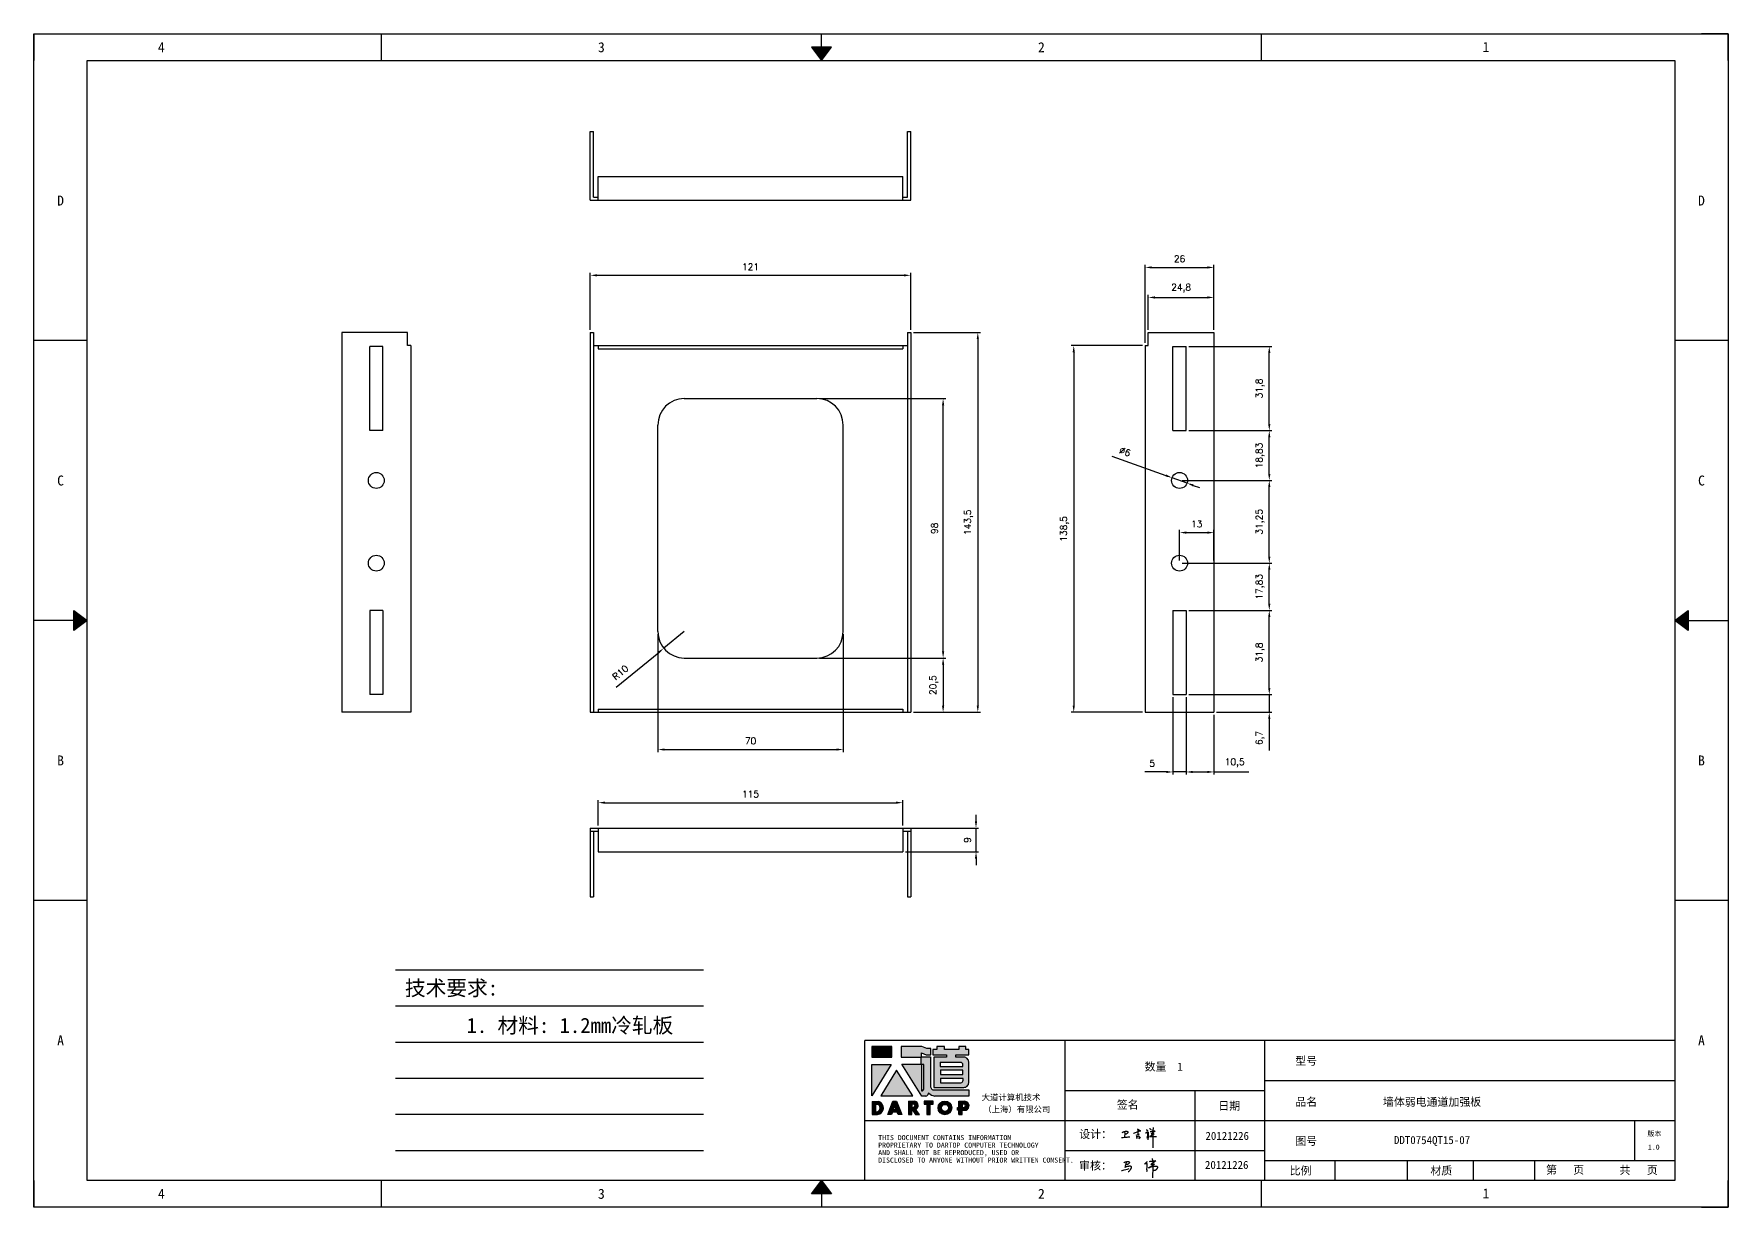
# Model space of a CAD drawing. Header units: millimetres. Extents: x 25928 to 50356, y -44172 to 20163.
# Drawn here: x 49716 to 50356, y 17664 to 18107 of the extents above; entities that cross this region are included whole.
import ezdxf
from ezdxf.enums import TextEntityAlignment as Align

# ---------------------------------------------------------------- set-up
doc = ezdxf.new("R2010")
doc.units = ezdxf.units.MM
doc.linetypes.add('DOT', pattern=[0.25, 0, -0.25])
doc.layers.add('4', color=7, linetype='Continuous')
doc.layers.add('print', color=30, linetype='Continuous')
doc.layers.add('dim', color=2, linetype='Continuous', lineweight=9)
doc.styles.add('Dartop', font='')
doc.styles.add('HZ', font='')
doc.styles.add('hzHT', font='simhei.ttf')
doc.styles.get("Standard").update_dxf_attribs({"font": 'txt', "bigfont": 'gbcbig.shx'})
doc.styles.get('Dartop').set_extended_font_data('FangSong_GB2312')
doc.styles.get('HZ').set_extended_font_data('SimSun')
doc.dimstyles.new('0.5small', dxfattribs={"dimtxt": 2.5, "dimasz": 2.5, "dimexe": 1, "dimexo": 1, "dimgap": 2, "dimtad": 1, "dimtxsty": 'Standard', "dimcen": 2.5, "dimadec": 0, "dimazin": 0, "dimtfac": 1, "dimtmove": 0, "dimatfit": 3, "dimfxl": 0, "dimarcsym": 0})

# ---------------------------------------------------------------- blocks, each defined once
blk = doc.blocks.new('*U243')
at = {"color": 254, "linetype": 'Continuous', "extrusion": (0, 0, -1)}
for points in [[(-17, 0.333), (-16.812, 0.25), (-17, 0.5)], [(-17, 0.333), (-17.188, 0.25), (-16.812, 0.25)], [(-17, 0.333), (-17, 0.5), (-17.188, 0.25)]]:
    blk.add_solid(points, dxfattribs=at)
blk = doc.blocks.new('*U242')
at = {"color": 254, "linetype": 'Continuous', "extrusion": (0, 0, -1)}
for points in [[(-33.167, 11), (-33, 11), (-33.25, 11.188)], [(-33.167, 11), (-33.25, 11.188), (-33.25, 10.812)], [(-33.167, 11), (-33.25, 10.812), (-33, 11)]]:
    blk.add_solid(points, dxfattribs=at)
blk = doc.blocks.new('*U244')
at = {"color": 254, "linetype": 'Continuous'}
for points in [[(17, 21.667), (17.188, 21.75), (16.812, 21.75)], [(17, 21.667), (16.812, 21.75), (17, 21.5)], [(17, 21.667), (17, 21.5), (17.188, 21.75)]]:
    blk.add_solid(points, dxfattribs=at)
blk = doc.blocks.new('*U241')
at = {"color": 254, "linetype": 'Continuous', "extrusion": (0, 0, -1)}
for points in [[(-0.833, 11), (-0.75, 10.812), (-0.75, 11.188)], [(-0.833, 11), (-0.75, 11.188), (-1, 11)], [(-0.833, 11), (-1, 11), (-0.75, 10.812)]]:
    blk.add_solid(points, dxfattribs=at)
blk = doc.blocks.new('dadao')
for p, q in [((48, 19.2), (44.9, 10.4)), ((44.9, 10.4), (51.2, 10.4)), ((51.2, 10.4), (48, 19.2))]:
    blk.add_line(p, q)
for points in [[(41.8, 121.6), (41.8, 143.7), (-0.4, 143.7), (-0.4, 121.6), (41.8, 121.6)], [(104.8, 122), (104.8, 130.3), (114.1, 126.3), (124.2, 126.3), (124.2, 139.6), (115.9, 139.6), (105.1, 143.9), (61.5, 143.9)], [(61.7, 144), (61.7, 121.3), (103.9, 121.3)], [(113.4, 38.7), (105.1, 38.7), (63, 106.5), (103.9, 106.5), (103.9, 120.9), (103.9, 121.3)], [(109.7, 53.6), (109.7, 106.2), (104.3, 106.2), (104.3, 50.4), (106.6, 50.4)], [(144.6, 94.4), (144.6, 84.8), (192, 84.8), (192, 94.1), (144.9, 94.1)], [(120.2, 45), (119.5, 45), (119.5, 44.6)], [(0, 28), (0, 0), (11.8, 0)], [(0.1, 28), (14, 28)], [(7.1, 21.8), (7.1, 6.1), (12, 6.1)], [(7.1, 21.8), (11.4, 21.8)], [(76.8, 28.2), (76.8, 0), (84.1, 0), (84.1, 11.1), (91.6, -0.1), (100.3, -0.1), (91.7, 11.1)], [(76.8, 28.2), (90.6, 28.2)], [(84, 22.7), (84, 15.3), (87.2, 15.3)], [(84, 22.7), (87.3, 22.7)], [(183.7, 0), (183.7, 9.6), (180.6, 9.6), (180.6, 14.9), (183.8, 14.9), (183.8, 28.1), (196.1, 28.1), (196.5, 28.1)], [(183.7, 0), (190.9, 0), (190.9, 9.6), (198.8, 9.6)], [(194.9, 22.3), (190.8, 22.3), (190.8, 15), (194.4, 15)]]:
    blk.add_lwpolyline(points)
blk.add_lwpolyline([(137.1, 144.2), (137.1, 137.9), (128.3, 137.9), (128.3, 126.5), (157.3, 126.5), (157.3, 121.5), (130.3, 121.5), (130.3, 57.5), (194.4, 57.5, 0.414214), (204.4, 67.5), (204.4, 111.3, 0.414214), (194.4, 121.3), (177.5, 121.3), (177.5, 126.3), (204.7, 126.3), (204.7, 137.7), (198.2, 137.7), (198.2, 143.9), (183.3, 143.9), (183.3, 138), (153, 138), (153, 144.2), (137.1, 144.2)], format="xyb", close=True)
for points in [[(104.8, 122), (123.4, 122), (123.4, 60, 0.414214), (131.4, 52), (204.8, 52), (204.8, 39.1), (131.7, 39.1)], [(144.3, 110.8), (144.3, 101.8), (192.3, 101.8), (192.3, 105.5, 0.414214), (187.3, 110.5), (144.3, 110.5)], [(144.6, 77), (144.6, 67.5), (187.6, 67.5, 0.414214), (192.6, 72.5), (192.6, 76.4), (144.6, 76.4)]]:
    blk.add_lwpolyline(points, format="xyb")
for points in [[(-0.3, 106.2), (40.4, 106.2), (-0.3, 39.7), (-0.3, 106.2)], [(51.7, 94.1), (18.4, 39.3), (86.2, 39.3)], [(43.8, 28.2), (51.8, 28.2), (62.6, -0.1), (55, -0.1), (53.2, 5), (42.9, 5), (41.1, 0), (33.6, 0)], [(110, 28.1), (110, 21.9), (116, 21.9), (116, -0.1), (123.2, -0.1), (123.2, 22), (129.2, 22), (129.2, 28.1), (110, 28.1)]]:
    blk.add_lwpolyline(points, close=True)
for radius in [14.5, 7.44]:
    blk.add_circle((154.2, 14.2), radius)
for centre, radius, start, end in [((99.2, 60.7), 12.6, 305.6399, 325.969), ((111.6, 46.7), 8.19, 282.9811, 347.6627), ((136, 61.7), 22.9, 226.7358, 259.3209), ((8.5, 13.9), 8.49, 294.2143, 69.7177), ((9.6, 14.2), 14.4, 278.6604, 72.3203), ((86.4, 19), 3.8, 282.527, 76.7196), ((88.6, 19.4), 8.95, 290.6073, 77.2124), ((193.7, 18.7), 3.8, 280.9891, 72.5513), ((195.7, 18.6), 9.51, 288.8959, 85.2442)]:
    blk.add_arc(centre, radius, start, end)
blk = doc.blocks.new('h')
for p, q in [((20768.1, -2360.9), (20773, -2359.1)), ((20769.5, -2366.9), (20769.8, -2370.6)), ((20769.8, -2370.6), (20770.9, -2378)), ((20770.9, -2378), (20771.5, -2370.6)), ((20772.4, -2369.3), (20774.9, -2367.8)), ((20773, -2359.1), (20784.1, -2355.2)), ((20773.3, -2331.8), (20775.3, -2338.7)), ((20789.1, -2340.9), (20773.5, -2331.9)), ((20775.3, -2338.7), (20775.6, -2351.2)), ((20775.6, -2351.2), (20775.5, -2357.3)), ((20782.2, -2369.2), (20780, -2377.1)), ((20780, -2377.1), (20788.3, -2371.3)), ((20780.1, -2366.4), (20780.8, -2366.4)), ((20781.9, -2367.4), (20782.2, -2369.2)), ((20845.7, -2343.5), (20848.4, -2353)), ((20848.9, -2370.3), (20847.9, -2424)), ((20848.4, -2353), (20848.9, -2370.3))]:
    blk.add_line(p, q)
for points in [[(20696.6, -2372.4, 0.002073), (20710.6, -2371.9, 0.016137), (20719.6, -2371.3, 0.008314), (20736.9, -2369.3)], [(20699.1, -2348.2, -0.029745), (20704.6, -2345.4, -0.046842), (20708.4, -2344.2, -0.00919), (20714.3, -2343, -0.018517), (20717.2, -2342.5, -0.037841), (20720.3, -2342.4, -0.039541), (20723.2, -2342.8, -0.149785), (20726, -2344.3, -0.204935), (20726.9, -2346.6, -0.074872), (20726.5, -2348.3, -0.061615), (20725.6, -2350.3, -0.034204), (20723.8, -2352.6, -0.045776), (20722.3, -2354.1, -0.054985), (20720.4, -2355.3, -0.036348), (20717.3, -2356.5, -0.067752), (20715.7, -2356.8, -0.043553), (20713.2, -2356.7)], [(20755, -2351.9, -0.024077), (20759.9, -2350.1, -0.013147), (20768.7, -2346.5, -0.00522), (20775.4, -2344.1, -0.018517), (20777.3, -2343.4, -0.008274), (20786.3, -2341, -0.039541), (20788.3, -2340.8, -0.079216), (20789.4, -2341, -0.204935)], [(20813.5, -2350.1, 0.007348), (20815.9, -2348.7, 0.008421), (20818, -2347.3, 0.009459), (20819.7, -2346.2, -0.016325), (20820.7, -2345.5, -0.173771), (20821.8, -2345.3, -0.085159), (20823.9, -2346, -0.125883), (20826, -2347.9, -0.160659), (20826.6, -2350.1, -0.010447), (20826.5, -2352.3, -0.008247), (20826.2, -2355.1, -0.002698), (20825.3, -2374, 0.001562), (20823.9, -2383.7, 0.016137)], [(20816.8, -2335, -0.053561), (20819.6, -2336.1, -0.075272), (20821.3, -2337.3, -0.005295), (20822.5, -2338.5, -0.009337), (20823.1, -2339.1, -0.026146), (20823.7, -2339.8, -0.016644), (20824.5, -2340.9)], [(20832.1, -2329.2, -0.053561), (20834.9, -2330.3, -0.075272), (20836.7, -2331.5, -0.005295), (20837.8, -2332.6, -0.009337), (20838.5, -2333.3, -0.026146), (20839, -2334, -0.016644), (20839.8, -2335.1)], [(20836, -2343.7, -0.02797), (20842.1, -2342.6, -0.048868), (20845.6, -2342.2, -0.00919), (20851.1, -2341.4, -0.018517), (20853.9, -2341.1, -0.037841), (20856.7, -2341.2, -0.039541), (20859.4, -2341.6, -0.018282), (20840.6, -2354.7, -0.000937)], [(20847.6, -2340.2, 0.021784), (20849.6, -2335.9, 0.028296), (20850.8, -2332.4, 0.008136), (20851.9, -2328.2, 0.028913), (20852.2, -2327, 0.08193), (20852.1, -2325.9, 0.075058), (20851.7, -2324.7, 0.275043)]]:
    blk.add_lwpolyline(points, format="xyb")
for points in [[(20711.3, -2343.5), (20711.3, -2343.5), (20711.5, -2355.8), (20710.7, -2368), (20710.6, -2371.9)], [(20821.5, -2350.6), (20822.4, -2359.2), (20822.2, -2364.9), (20821.7, -2369), (20821.3, -2376.3), (20823.6, -2368.5), (20827.2, -2366.3), (20829.5, -2366.3)], [(20840.6, -2354.7), (20850, -2354.7), (20855, -2354.3), (20845.9, -2361.1), (20840.5, -2364), (20833, -2367.5), (20863.2, -2367.4), (20865.9, -2367.3)]]:
    blk.add_lwpolyline(points)
for centre, radius, start, end in [((20773.7, -2371.2), 2.3, 121.9907, 163.60158), ((20787.5, -2406), 40.3, 100.61827, 108.24823), ((20780.8, -2367.6), 1.15, 9.4675, 90)]:
    blk.add_arc(centre, radius, start, end)
blk = doc.blocks.new('*D356')
at = {"layer": 'Defpoints', "color": 0}
for p in [(50046.94, 18016.27), (49925.94, 17994.72), (50046.94, 17994.72)]:
    blk.add_point(p, dxfattribs=at)
at = {"layer": 'dim', "color": 0, "lineweight": -2}
for p, q in [((49925.94, 17995.72), (49925.94, 18017.27)), ((49928.44, 18016.27), (50044.44, 18016.27)), ((50046.94, 17995.72), (50046.94, 18017.27))]:
    blk.add_line(p, q, dxfattribs=at)
at = {"layer": 'dim', "color": 0}
for points in [[(49928.44, 18016.69), (49928.44, 18015.85), (49925.94, 18016.27)], [(50044.44, 18016.69), (50044.44, 18015.85), (50046.94, 18016.27)]]:
    blk.add_solid(points, dxfattribs=at)
at = {"layer": 'dim', "color": 0, "insert": (49986.44, 18019.52), "char_height": 2.5, "attachment_point": 5}
blk.add_mtext('121', dxfattribs=at)
blk = doc.blocks.new('*D357')
at = {"layer": 'Defpoints', "color": 0}
for p in [(50046.94, 17994.72), (50046.94, 17851.22), (50072.28, 17851.22)]:
    blk.add_point(p, dxfattribs=at)
at = {"layer": 'dim', "color": 0, "lineweight": -2}
for p, q in [((50047.94, 17994.72), (50073.28, 17994.72)), ((50072.28, 17992.22), (50072.28, 17853.72)), ((50047.94, 17851.22), (50073.28, 17851.22))]:
    blk.add_line(p, q, dxfattribs=at)
at = {"layer": 'dim', "color": 0}
for points in [[(50071.86, 17992.22), (50072.69, 17992.22), (50072.28, 17994.72)], [(50071.86, 17853.72), (50072.69, 17853.72), (50072.28, 17851.22)]]:
    blk.add_solid(points, dxfattribs=at)
at = {"layer": 'dim', "color": 0, "insert": (50068.82, 17922.97), "char_height": 2.5, "attachment_point": 5, "rotation": 90}
blk.add_mtext('143,5', dxfattribs=at)
blk = doc.blocks.new('*D358')
at = {"layer": 'Defpoints', "color": 0}
for p in [(50135.48, 17989.72), (50108.51, 17851.22), (50135.48, 17851.22)]:
    blk.add_point(p, dxfattribs=at)
at = {"layer": 'dim', "color": 0, "lineweight": -2}
for p, q in [((50134.48, 17989.72), (50107.51, 17989.72)), ((50108.51, 17987.22), (50108.51, 17853.72)), ((50134.48, 17851.22), (50107.51, 17851.22))]:
    blk.add_line(p, q, dxfattribs=at)
at = {"layer": 'dim', "color": 0}
for points in [[(50108.1, 17987.22), (50108.93, 17987.22), (50108.51, 17989.72)], [(50108.1, 17853.72), (50108.93, 17853.72), (50108.51, 17851.22)]]:
    blk.add_solid(points, dxfattribs=at)
at = {"layer": 'dim', "color": 0, "insert": (50105.05, 17920.47), "char_height": 2.5, "attachment_point": 5, "rotation": 90}
blk.add_mtext('138,5', dxfattribs=at)
blk = doc.blocks.new('*D359')
at = {"layer": 'Defpoints', "color": 0}
for p in [(50161.48, 18007.91), (50136.68, 17994.72), (50161.48, 17994.72)]:
    blk.add_point(p, dxfattribs=at)
at = {"layer": 'dim', "color": 0, "lineweight": -2}
for p, q in [((50136.68, 17995.72), (50136.68, 18008.91)), ((50139.18, 18007.91), (50158.98, 18007.91)), ((50161.48, 17995.72), (50161.48, 18008.91))]:
    blk.add_line(p, q, dxfattribs=at)
at = {"layer": 'dim', "color": 0}
for points in [[(50139.18, 18008.33), (50139.18, 18007.49), (50136.68, 18007.91)], [(50158.98, 18008.33), (50158.98, 18007.49), (50161.48, 18007.91)]]:
    blk.add_solid(points, dxfattribs=at)
at = {"layer": 'dim', "color": 0, "insert": (50149.08, 18011.37), "char_height": 2.5, "attachment_point": 5}
blk.add_mtext('24,8', dxfattribs=at)
blk = doc.blocks.new('*D360')
at = {"layer": 'Defpoints', "color": 0}
for p in [(50161.48, 18019.26), (50161.48, 17994.72), (50135.48, 17989.72)]:
    blk.add_point(p, dxfattribs=at)
at = {"layer": 'dim', "color": 0, "lineweight": -2}
for p, q in [((50135.48, 17990.72), (50135.48, 18020.26)), ((50137.98, 18019.26), (50158.98, 18019.26)), ((50161.48, 17995.72), (50161.48, 18020.26))]:
    blk.add_line(p, q, dxfattribs=at)
at = {"layer": 'dim', "color": 0}
for points in [[(50137.98, 18019.67), (50137.98, 18018.84), (50135.48, 18019.26)], [(50158.98, 18019.67), (50158.98, 18018.84), (50161.48, 18019.26)]]:
    blk.add_solid(points, dxfattribs=at)
at = {"layer": 'dim', "color": 0, "insert": (50148.48, 18022.51), "char_height": 2.5, "attachment_point": 5}
blk.add_mtext('26', dxfattribs=at)
blk = doc.blocks.new('*D361')
at = {"layer": 'Defpoints', "color": 0}
for p in [(50043.94, 17807.49), (50071.6, 17807.49), (50043.94, 17798.49)]:
    blk.add_point(p, dxfattribs=at)
at = {"layer": 'dim', "color": 0, "lineweight": -2}
for p, q in [((50044.94, 17807.49), (50072.6, 17807.49)), ((50071.6, 17809.99), (50071.6, 17812.49)), ((50071.6, 17798.49), (50071.6, 17807.49)), ((50044.94, 17798.49), (50072.6, 17798.49)), ((50071.6, 17795.99), (50071.6, 17793.49))]:
    blk.add_line(p, q, dxfattribs=at)
at = {"layer": 'dim', "color": 0}
for points in [[(50071.19, 17809.99), (50072.02, 17809.99), (50071.6, 17807.49)], [(50071.19, 17795.99), (50072.02, 17795.99), (50071.6, 17798.49)]]:
    blk.add_solid(points, dxfattribs=at)
at = {"layer": 'dim', "color": 0, "insert": (50068.35, 17802.99), "char_height": 2.5, "attachment_point": 5, "rotation": 90}
blk.add_mtext('9', dxfattribs=at)
blk = doc.blocks.new('*D362')
at = {"layer": 'Defpoints', "color": 0}
for p in [(50011.44, 17871.72), (50046.94, 17851.22), (50059.17, 17851.22)]:
    blk.add_point(p, dxfattribs=at)
at = {"layer": 'dim', "color": 0, "lineweight": -2}
for p, q in [((50012.44, 17871.72), (50060.17, 17871.72)), ((50059.17, 17869.22), (50059.17, 17853.72)), ((50047.94, 17851.22), (50060.17, 17851.22))]:
    blk.add_line(p, q, dxfattribs=at)
at = {"layer": 'dim', "color": 0}
for points in [[(50058.76, 17869.22), (50059.59, 17869.22), (50059.17, 17871.72)], [(50058.76, 17853.72), (50059.59, 17853.72), (50059.17, 17851.22)]]:
    blk.add_solid(points, dxfattribs=at)
at = {"layer": 'dim', "color": 0, "insert": (50055.72, 17861.47), "char_height": 2.5, "attachment_point": 5, "rotation": 90}
blk.add_mtext('20,5', dxfattribs=at)
blk = doc.blocks.new('*D363')
at = {"layer": 'Defpoints', "color": 0}
for p in [(50011.44, 17969.72), (50059.17, 17969.72), (50011.44, 17871.72)]:
    blk.add_point(p, dxfattribs=at)
at = {"layer": 'dim', "color": 0, "lineweight": -2}
for p, q in [((50012.44, 17969.72), (50060.17, 17969.72)), ((50059.17, 17874.22), (50059.17, 17967.22)), ((50012.44, 17871.72), (50060.17, 17871.72))]:
    blk.add_line(p, q, dxfattribs=at)
at = {"layer": 'dim', "color": 0}
for points in [[(50058.76, 17967.22), (50059.59, 17967.22), (50059.17, 17969.72)], [(50058.76, 17874.22), (50059.59, 17874.22), (50059.17, 17871.72)]]:
    blk.add_solid(points, dxfattribs=at)
at = {"layer": 'dim', "color": 0, "insert": (50055.92, 17920.72), "char_height": 2.5, "attachment_point": 5, "rotation": 90}
blk.add_mtext('98', dxfattribs=at)
blk = doc.blocks.new('*D364')
at = {"layer": 'Defpoints', "color": 0}
for p in [(49951.44, 17881.72), (50021.44, 17881.72), (50021.44, 17837.14)]:
    blk.add_point(p, dxfattribs=at)
at = {"layer": 'dim', "color": 0, "lineweight": -2}
for p, q in [((49951.44, 17880.72), (49951.44, 17836.14)), ((50021.44, 17880.72), (50021.44, 17836.14)), ((49953.94, 17837.14), (50018.94, 17837.14))]:
    blk.add_line(p, q, dxfattribs=at)
at = {"layer": 'dim', "color": 0}
for points in [[(49953.94, 17837.56), (49953.94, 17836.73), (49951.44, 17837.14)], [(50018.94, 17837.56), (50018.94, 17836.73), (50021.44, 17837.14)]]:
    blk.add_solid(points, dxfattribs=at)
at = {"layer": 'dim', "color": 0, "insert": (49986.44, 17840.39), "char_height": 2.5, "attachment_point": 5}
blk.add_mtext('70', dxfattribs=at)
blk = doc.blocks.new('*D251')
at = {"layer": 'Defpoints', "color": 0}
for p in [(49961.44, 17881.72), (49953.68, 17875.4)]:
    blk.add_point(p, dxfattribs=at)
at = {"layer": 'dim', "color": 0, "lineweight": -2}
for p, q in [((49961.44, 17881.72), (49953.68, 17875.4)), ((49935.67, 17860.74), (49951.75, 17873.83))]:
    blk.add_line(p, q, dxfattribs=at)
at = {"layer": 'dim', "color": 0}
blk.add_solid([(49951.48, 17874.15), (49952.01, 17873.5), (49953.68, 17875.4)], dxfattribs=at)
at = {"layer": 'dim', "color": 0, "insert": (49937.27, 17866.23), "char_height": 2.5, "attachment_point": 5, "rotation": 39.14952}
blk.add_mtext('R10', dxfattribs=at)
blk = doc.blocks.new('*D365')
at = {"layer": 'Defpoints', "color": 0}
for p in [(50150.98, 17857.92), (50161.48, 17851.22), (50161.48, 17828.68)]:
    blk.add_point(p, dxfattribs=at)
at = {"layer": 'dim', "color": 0, "lineweight": -2}
for p, q in [((50150.98, 17856.92), (50150.98, 17827.68)), ((50161.48, 17850.22), (50161.48, 17827.68)), ((50153.48, 17828.68), (50158.98, 17828.68)), ((50161.48, 17828.68), (50174.64, 17828.68))]:
    blk.add_line(p, q, dxfattribs=at)
at = {"layer": 'dim', "color": 0}
for points in [[(50153.48, 17829.09), (50153.48, 17828.26), (50150.98, 17828.68)], [(50158.98, 17829.09), (50158.98, 17828.26), (50161.48, 17828.68)]]:
    blk.add_solid(points, dxfattribs=at)
at = {"layer": 'dim', "color": 0, "insert": (50169.31, 17832.14), "char_height": 2.5, "attachment_point": 5}
blk.add_mtext('10,5', dxfattribs=at)
blk = doc.blocks.new('*D366')
at = {"layer": 'Defpoints', "color": 0}
for p in [(50145.98, 17857.92), (50150.98, 17857.92), (50145.98, 17828.68)]:
    blk.add_point(p, dxfattribs=at)
at = {"layer": 'dim', "color": 0, "lineweight": -2}
for p, q in [((50145.98, 17856.92), (50145.98, 17827.68)), ((50150.98, 17856.92), (50150.98, 17827.68)), ((50143.48, 17828.68), (50135.31, 17828.68)), ((50150.98, 17828.68), (50145.98, 17828.68)), ((50153.48, 17828.68), (50155.98, 17828.68))]:
    blk.add_line(p, q, dxfattribs=at)
at = {"layer": 'dim', "color": 0}
for points in [[(50143.48, 17829.09), (50143.48, 17828.26), (50145.98, 17828.68)], [(50153.48, 17829.09), (50153.48, 17828.26), (50150.98, 17828.68)]]:
    blk.add_solid(points, dxfattribs=at)
at = {"layer": 'dim', "color": 0, "insert": (50138.14, 17831.93), "char_height": 2.5, "attachment_point": 5}
blk.add_mtext('5', dxfattribs=at)
blk = doc.blocks.new('*D367')
at = {"layer": 'Defpoints', "color": 0}
for p in [(50150.98, 17857.92), (50161.48, 17851.22), (50182.36, 17851.22)]:
    blk.add_point(p, dxfattribs=at)
at = {"layer": 'dim', "color": 0, "lineweight": -2}
for p, q in [((50182.36, 17860.42), (50182.36, 17862.92)), ((50151.98, 17857.92), (50183.36, 17857.92)), ((50182.36, 17857.92), (50182.36, 17851.22)), ((50162.48, 17851.22), (50183.36, 17851.22)), ((50182.36, 17848.72), (50182.36, 17836.8))]:
    blk.add_line(p, q, dxfattribs=at)
at = {"layer": 'dim', "color": 0}
for points in [[(50181.94, 17860.42), (50182.78, 17860.42), (50182.36, 17857.92)], [(50181.94, 17848.72), (50182.78, 17848.72), (50182.36, 17851.22)]]:
    blk.add_solid(points, dxfattribs=at)
at = {"layer": 'dim', "color": 0, "insert": (50178.9, 17841.51), "char_height": 2.5, "attachment_point": 5, "rotation": 90}
blk.add_mtext('6,7', dxfattribs=at)
blk = doc.blocks.new('*D368')
at = {"layer": 'Defpoints', "color": 0}
for p in [(50150.98, 17889.72), (50182.36, 17889.72), (50150.98, 17857.92)]:
    blk.add_point(p, dxfattribs=at)
at = {"layer": 'dim', "color": 0, "lineweight": -2}
for p, q in [((50151.98, 17889.72), (50183.36, 17889.72)), ((50182.36, 17860.42), (50182.36, 17887.22)), ((50151.98, 17857.92), (50183.36, 17857.92))]:
    blk.add_line(p, q, dxfattribs=at)
at = {"layer": 'dim', "color": 0}
for points in [[(50181.94, 17887.22), (50182.78, 17887.22), (50182.36, 17889.72)], [(50181.94, 17860.42), (50182.78, 17860.42), (50182.36, 17857.92)]]:
    blk.add_solid(points, dxfattribs=at)
at = {"layer": 'dim', "color": 0, "insert": (50178.9, 17873.82), "char_height": 2.5, "attachment_point": 5, "rotation": 90}
blk.add_mtext('31,8', dxfattribs=at)
blk = doc.blocks.new('*D369')
at = {"layer": 'Defpoints', "color": 0}
for p in [(50148.48, 17907.54), (50182.36, 17907.54), (50150.98, 17889.72)]:
    blk.add_point(p, dxfattribs=at)
at = {"layer": 'dim', "color": 0, "lineweight": -2}
for p, q in [((50149.48, 17907.54), (50183.36, 17907.54)), ((50182.36, 17892.22), (50182.36, 17905.04)), ((50151.98, 17889.72), (50183.36, 17889.72))]:
    blk.add_line(p, q, dxfattribs=at)
at = {"layer": 'dim', "color": 0}
for points in [[(50181.94, 17905.04), (50182.78, 17905.04), (50182.36, 17907.54)], [(50181.94, 17892.22), (50182.78, 17892.22), (50182.36, 17889.72)]]:
    blk.add_solid(points, dxfattribs=at)
at = {"layer": 'dim', "color": 0, "insert": (50178.9, 17898.63), "char_height": 2.5, "attachment_point": 5, "rotation": 90}
blk.add_mtext('17,83', dxfattribs=at)
blk = doc.blocks.new('*D370')
at = {"layer": 'Defpoints', "color": 0}
for p in [(50148.48, 17938.79), (50182.36, 17938.79), (50148.48, 17907.54)]:
    blk.add_point(p, dxfattribs=at)
at = {"layer": 'dim', "color": 0, "lineweight": -2}
for p, q in [((50149.48, 17938.79), (50183.36, 17938.79)), ((50182.36, 17910.04), (50182.36, 17936.29)), ((50149.48, 17907.54), (50183.36, 17907.54))]:
    blk.add_line(p, q, dxfattribs=at)
at = {"layer": 'dim', "color": 0}
for points in [[(50181.94, 17936.29), (50182.78, 17936.29), (50182.36, 17938.79)], [(50181.94, 17910.04), (50182.78, 17910.04), (50182.36, 17907.54)]]:
    blk.add_solid(points, dxfattribs=at)
at = {"layer": 'dim', "color": 0, "insert": (50178.9, 17923.17), "char_height": 2.5, "attachment_point": 5, "rotation": 90}
blk.add_mtext('31,25', dxfattribs=at)
blk = doc.blocks.new('*D371')
at = {"layer": 'Defpoints', "color": 0}
for p in [(50150.98, 17957.62), (50182.36, 17957.62), (50148.48, 17938.79)]:
    blk.add_point(p, dxfattribs=at)
at = {"layer": 'dim', "color": 0, "lineweight": -2}
for p, q in [((50151.98, 17957.62), (50183.36, 17957.62)), ((50182.36, 17941.29), (50182.36, 17955.12)), ((50149.48, 17938.79), (50183.36, 17938.79))]:
    blk.add_line(p, q, dxfattribs=at)
at = {"layer": 'dim', "color": 0}
for points in [[(50181.94, 17955.12), (50182.78, 17955.12), (50182.36, 17957.62)], [(50181.94, 17941.29), (50182.78, 17941.29), (50182.36, 17938.79)]]:
    blk.add_solid(points, dxfattribs=at)
at = {"layer": 'dim', "color": 0, "insert": (50178.9, 17948.21), "char_height": 2.5, "attachment_point": 5, "rotation": 90}
blk.add_mtext('18,83', dxfattribs=at)
blk = doc.blocks.new('*D372')
at = {"layer": 'Defpoints', "color": 0}
for p in [(50150.98, 17989.42), (50182.36, 17989.42), (50150.98, 17957.62)]:
    blk.add_point(p, dxfattribs=at)
at = {"layer": 'dim', "color": 0, "lineweight": -2}
for p, q in [((50151.98, 17989.42), (50183.36, 17989.42)), ((50182.36, 17960.12), (50182.36, 17986.92)), ((50151.98, 17957.62), (50183.36, 17957.62))]:
    blk.add_line(p, q, dxfattribs=at)
at = {"layer": 'dim', "color": 0}
for points in [[(50181.94, 17986.92), (50182.78, 17986.92), (50182.36, 17989.42)], [(50181.94, 17960.12), (50182.78, 17960.12), (50182.36, 17957.62)]]:
    blk.add_solid(points, dxfattribs=at)
at = {"layer": 'dim', "color": 0, "insert": (50178.9, 17973.52), "char_height": 2.5, "attachment_point": 5, "rotation": 90}
blk.add_mtext('31,8', dxfattribs=at)
blk = doc.blocks.new('*D373')
at = {"layer": 'Defpoints', "color": 0}
for p in [(50161.48, 17919.09), (50148.48, 17907.54), (50161.48, 17907.54)]:
    blk.add_point(p, dxfattribs=at)
at = {"layer": 'dim', "color": 0, "lineweight": -2}
for p, q in [((50148.48, 17908.54), (50148.48, 17920.09)), ((50150.98, 17919.09), (50158.98, 17919.09)), ((50161.48, 17908.54), (50161.48, 17920.09))]:
    blk.add_line(p, q, dxfattribs=at)
at = {"layer": 'dim', "color": 0}
for points in [[(50150.98, 17919.51), (50150.98, 17918.67), (50148.48, 17919.09)], [(50158.98, 17919.51), (50158.98, 17918.67), (50161.48, 17919.09)]]:
    blk.add_solid(points, dxfattribs=at)
at = {"layer": 'dim', "color": 0, "insert": (50154.98, 17922.34), "char_height": 2.5, "attachment_point": 5}
blk.add_mtext('13', dxfattribs=at)
blk = doc.blocks.new('*D374')
at = {"layer": 'Defpoints', "color": 0}
for p in [(50145.65, 17939.81), (50151.3, 17937.78)]:
    blk.add_point(p, dxfattribs=at)
at = {"layer": 'dim', "color": 0, "lineweight": -2}
for p, q in [((50122.92, 17947.99), (50143.3, 17940.66)), ((50151.3, 17937.78), (50145.65, 17939.81)), ((50153.65, 17936.93), (50156, 17936.08))]:
    blk.add_line(p, q, dxfattribs=at)
at = {"layer": 'dim', "color": 0}
for points in [[(50143.44, 17941.05), (50143.16, 17940.26), (50145.65, 17939.81)], [(50153.79, 17937.32), (50153.51, 17936.54), (50151.3, 17937.78)]]:
    blk.add_solid(points, dxfattribs=at)
at = {"layer": 'dim', "color": 0, "insert": (50127.86, 17949.66), "char_height": 2.5, "attachment_point": 5, "rotation": 340.20848}
blk.add_mtext('∅6', dxfattribs=at)
blk = doc.blocks.new('*D375')
at = {"layer": 'Defpoints', "color": 0}
for p in [(50043.94, 17817.08), (49928.94, 17807.49), (50043.94, 17807.49)]:
    blk.add_point(p, dxfattribs=at)
at = {"layer": 'dim', "color": 0, "lineweight": -2}
for p, q in [((49928.94, 17808.49), (49928.94, 17818.08)), ((49931.44, 17817.08), (50041.44, 17817.08)), ((50043.94, 17808.49), (50043.94, 17818.08))]:
    blk.add_line(p, q, dxfattribs=at)
at = {"layer": 'dim', "color": 0}
for points in [[(49931.44, 17817.5), (49931.44, 17816.66), (49928.94, 17817.08)], [(50041.44, 17817.5), (50041.44, 17816.66), (50043.94, 17817.08)]]:
    blk.add_solid(points, dxfattribs=at)
at = {"layer": 'dim', "color": 0, "insert": (49986.44, 17820.33), "char_height": 2.5, "attachment_point": 5}
blk.add_mtext('115', dxfattribs=at)

msp = doc.modelspace()

# ---------------------------------------------------------------- hatches: boundary and pattern name
for points in [[(50039.809, 17724.917), (50032.275, 17724.917), (50032.275, 17720.981), (50039.809, 17720.981)], [(50039.566, 17718.227), (50032.295, 17718.227), (50032.295, 17706.355)], [(50041.582, 17716.072), (50035.638, 17706.276), (50047.741, 17706.276)], [(50055.426, 17704.272), (50051.986, 17704.272), (50051.986, 17703.18), (50053.059, 17703.18), (50053.059, 17699.248), (50054.344, 17699.248), (50054.344, 17703.183), (50055.426, 17703.183)]]:
    msp.add_hatch(color=0).paths.add_polyline_path(points)
h = msp.add_hatch(color=0)
h.paths.add_polyline_path([(50051.067, 17722.525), (50052.73, 17721.806), (50054.527, 17721.806), (50054.527, 17724.185), (50053.044, 17724.185), (50051.112, 17724.949), (50043.368, 17724.949), (50043.368, 17720.925), (50050.903, 17720.925), (50050.903, 17720.843), (50050.903, 17718.272), (50043.597, 17718.272), (50051.112, 17706.178), (50052.6, 17706.178, 0.2793748), (50053.686, 17707.234), (50053.686, 17707.29), (50053.817, 17707.29, 0.1431454), (50055.866, 17706.247), (50068.924, 17706.247), (50068.924, 17708.541), (50055.81, 17708.541, -0.4142136), (50054.382, 17709.969), (50054.382, 17721.052), (50051.067, 17721.052)])
h.paths.add_polyline_path([(50050.979, 17718.22), (50051.936, 17718.22), (50051.936, 17708.833, -0.0889357), (50051.381, 17708.263), (50050.975, 17708.263)], flags=16)
h = msp.add_hatch(color=0)
h.paths.add_polyline_path([(50068.902, 17723.852), (50067.74, 17723.852), (50067.74, 17724.958), (50065.084, 17724.958), (50065.084, 17723.908), (50059.663, 17723.908), (50059.663, 17725.013), (50056.823, 17725.013), (50056.823, 17723.887), (50055.254, 17723.887), (50055.254, 17721.85), (50060.432, 17721.85), (50060.432, 17720.948), (50055.607, 17720.948), (50055.607, 17709.538), (50067.061, 17709.538, 0.4142136), (50068.847, 17711.324), (50068.847, 17719.138, 0.4142136), (50067.061, 17720.923), (50064.033, 17720.923), (50064.033, 17721.807), (50068.902, 17721.807)])
h.paths.add_polyline_path([(50065.796, 17718.989, -0.4142136), (50066.689, 17718.096), (50066.689, 17717.441), (50058.113, 17717.441), (50058.113, 17718.989)], flags=16)
h.paths.add_polyline_path([(50066.633, 17716.06), (50066.633, 17714.402), (50058.169, 17714.402), (50058.169, 17716.06)], flags=16)
h.paths.add_polyline_path([(50066.744, 17712.91), (50066.744, 17712.2, -0.4142136), (50065.851, 17711.307), (50058.169, 17711.307), (50058.169, 17712.91)], flags=16)
h = msp.add_hatch(color=0)
h.paths.add_polyline_path([(50034.843, 17704.254), (50032.349, 17704.254), (50032.349, 17699.263), (50034.449, 17699.263, 0.7930159)])
h.paths.add_polyline_path([(50034.486, 17700.356), (50033.614, 17700.356), (50033.614, 17703.161), (50034.39, 17703.161, -0.6713609)], flags=16)
h = msp.add_hatch(color=0)
h.paths.add_polyline_path([(50041.6, 17704.295), (50040.177, 17704.295), (50038.346, 17699.258), (50039.695, 17699.258), (50040.012, 17700.15), (50041.839, 17700.15), (50042.163, 17699.247), (50043.522, 17699.247)])
h.paths.add_polyline_path([(50041.49, 17701.112), (50040.358, 17701.112), (50040.913, 17702.695)], flags=16)
h = msp.add_hatch(color=0)
h.paths.add_polyline_path([(50048.52, 17704.291), (50046.067, 17704.291), (50046.067, 17699.255), (50047.363, 17699.255), (50047.363, 17701.251), (50048.696, 17699.237), (50050.262, 17699.237), (50048.729, 17701.239, 0.7440549)])
h.paths.add_polyline_path([(50047.351, 17701.997), (50047.351, 17703.319), (50047.931, 17703.319, -0.796809), (50047.922, 17701.997)], flags=16)
h = msp.add_hatch(color=0)
h.paths.add_polyline_path([(50057.296, 17701.791, 1), (50062.467, 17701.791, 1)])
h.paths.add_polyline_path([(50061.21, 17701.791, -1), (50058.553, 17701.791, -1)], flags=16)
h = msp.add_hatch(color=0)
h.paths.add_polyline_path([(50067.427, 17704.279), (50067.353, 17704.279), (50065.166, 17704.279), (50065.166, 17701.929), (50064.586, 17701.929), (50064.586, 17700.975), (50065.157, 17700.975), (50065.157, 17699.264), (50066.434, 17699.264), (50066.434, 17700.981), (50067.836, 17700.981, 0.8123038)])
h.paths.add_polyline_path([(50066.415, 17701.935), (50066.415, 17703.25), (50067.141, 17703.25, -0.7782134), (50067.067, 17701.935)], flags=16)

# ---------------------------------------------------------------- linework, layer by layer
at = {"color": 0, "linetype": 'DOT'}
for p, q in [((49715.785, 18107.474), (50345.578, 18107.474)), ((49715.785, 17674.378), (49715.785, 18097.402)), ((50355.65, 18097.402), (50355.65, 17674.378)), ((50345.578, 17664.306), (49715.785, 17664.306))]:
    msp.add_line(p, q, dxfattribs=at)
at = {"color": 0}
for p, q in [((49715.785, 18107.474), (49715.785, 18097.402)), ((49847.013, 18097.402), (49847.013, 18107.474)), ((50013.201, 18102.438), (50013.201, 18107.474)), ((50179.389, 18097.402), (50179.389, 18107.474)), ((50355.65, 18107.474), (50345.578, 18107.474)), ((50355.65, 18097.402), (50355.65, 18107.474)), ((49735.929, 17674.378), (49735.929, 18097.402)), ((49735.929, 18097.402), (50335.506, 18097.402)), ((50335.506, 18097.402), (50335.506, 17674.378)), ((49735.929, 17991.646), (49715.785, 17991.646)), ((50355.65, 17991.646), (50335.506, 17991.646)), ((49730.893, 17885.89), (49715.785, 17885.89)), ((50340.542, 17885.89), (50355.65, 17885.89)), ((49735.929, 17780.134), (49715.785, 17780.134)), ((50355.65, 17780.134), (50335.506, 17780.134)), ((50335.506, 17727.256), (50029.568, 17727.256)), ((50029.568, 17674.378), (50029.568, 17727.256)), ((50105.108, 17727.256), (50105.108, 17674.378)), ((50180.648, 17674.378), (50180.648, 17727.256)), ((50180.648, 17712.148), (50335.506, 17712.148)), ((50105.108, 17708.371), (50180.648, 17708.371)), ((50154.209, 17708.371), (50154.209, 17674.378)), ((50029.568, 17697.04), (50105.108, 17697.04)), ((50105.108, 17697.04), (50335.506, 17697.04)), ((50320.398, 17681.932), (50320.398, 17697.04)), ((50105.108, 17685.709), (50180.648, 17685.709)), ((50180.648, 17681.932), (50335.506, 17681.932)), ((50207.225, 17674.378), (50207.225, 17681.932)), ((50234.615, 17674.378), (50234.615, 17681.932)), ((50259.514, 17674.378), (50259.514, 17681.932)), ((50282.628, 17674.378), (50282.628, 17681.932)), ((49715.785, 17674.378), (49715.785, 17664.306)), ((50335.506, 17674.378), (49735.929, 17674.378)), ((49847.013, 17664.306), (49847.013, 17674.378)), ((50179.389, 17664.306), (50179.389, 17674.378)), ((50355.65, 17664.306), (50355.65, 17674.378)), ((50013.201, 17669.342), (50013.201, 17664.306)), ((50345.578, 17664.306), (50355.65, 17664.306))]:
    msp.add_line(p, q, dxfattribs=at)
for p, q in [((49925.94, 18070.616), (49927.14, 18070.616)), ((49925.94, 18044.616), (49925.94, 18070.616)), ((49927.14, 18045.816), (49927.14, 18070.616)), ((50045.74, 18070.616), (50046.94, 18070.616)), ((50045.74, 18045.816), (50045.74, 18070.616)), ((50046.94, 18044.616), (50046.94, 18070.616)), ((49928.94, 18053.616), (50043.94, 18053.616)), ((49928.94, 18044.616), (49928.94, 18053.616)), ((50043.94, 18044.616), (50043.94, 18053.616)), ((49925.94, 18044.616), (50046.94, 18044.616)), ((49927.14, 18045.816), (49928.94, 18045.816)), ((50043.94, 18045.816), (50045.74, 18045.816)), ((49832.111, 17994.718), (49832.111, 17851.218)), ((49856.911, 17994.718), (49832.111, 17994.718)), ((49856.911, 17994.718), (49853.118, 17994.718)), ((49856.911, 17989.718), (49856.911, 17994.718)), ((49925.94, 17994.718), (49925.94, 17851.218)), ((49925.94, 17994.718), (49927.14, 17994.718)), ((49927.14, 17994.718), (49927.14, 17851.218)), ((50045.74, 17994.718), (50046.94, 17994.718)), ((50045.74, 17994.718), (50045.74, 17851.218)), ((50046.94, 17994.718), (50046.94, 17851.218)), ((50136.677, 17994.718), (50140.469, 17994.718)), ((50136.677, 17989.718), (50136.677, 17994.718)), ((50136.677, 17994.718), (50161.477, 17994.718)), ((50161.477, 17994.718), (50161.477, 17851.218)), ((49847.611, 17989.418), (49842.611, 17989.418)), ((49842.611, 17957.618), (49842.611, 17989.418)), ((49847.611, 17957.618), (49847.611, 17989.418)), ((49858.111, 17989.718), (49856.911, 17989.718)), ((49858.111, 17989.718), (49858.111, 17851.218)), ((49927.14, 17989.718), (50045.74, 17989.718)), ((49928.94, 17989.718), (49928.94, 17988.518)), ((49928.94, 17988.518), (50043.94, 17988.518)), ((50043.94, 17989.718), (50043.94, 17988.518)), ((50135.477, 17989.718), (50135.477, 17851.218)), ((50135.477, 17989.718), (50136.677, 17989.718)), ((50145.977, 17989.418), (50150.977, 17989.418)), ((50145.977, 17957.618), (50145.977, 17989.418)), ((50150.977, 17957.618), (50150.977, 17989.418)), ((49961.44, 17969.718), (50011.44, 17969.718)), ((49847.611, 17957.618), (49842.611, 17957.618)), ((49951.44, 17881.718), (49951.44, 17959.718)), ((50021.44, 17881.718), (50021.44, 17959.718)), ((50145.977, 17957.618), (50150.977, 17957.618)), ((49847.611, 17889.718), (49842.611, 17889.718)), ((49842.611, 17889.718), (49842.611, 17857.918)), ((49847.611, 17889.718), (49847.611, 17857.918)), ((50145.977, 17889.718), (50150.977, 17889.718)), ((50145.977, 17889.718), (50145.977, 17857.918)), ((50150.977, 17889.718), (50150.977, 17857.918)), ((49961.44, 17871.718), (50011.44, 17871.718)), ((49847.611, 17857.918), (49842.611, 17857.918)), ((49928.94, 17852.418), (49928.94, 17851.218)), ((49928.94, 17852.418), (50043.94, 17852.418)), ((50043.94, 17852.418), (50043.94, 17851.218)), ((50145.977, 17857.918), (50150.977, 17857.918)), ((49858.111, 17851.218), (49832.111, 17851.218)), ((49925.94, 17851.218), (50046.94, 17851.218)), ((50135.477, 17851.218), (50161.477, 17851.218)), ((49925.94, 17807.49), (50046.94, 17807.49)), ((49925.94, 17807.49), (49925.94, 17781.49)), ((49928.94, 17807.49), (49928.94, 17798.49)), ((50043.94, 17807.49), (50043.94, 17798.49)), ((50046.94, 17807.49), (50046.94, 17781.49)), ((49925.94, 17806.29), (49928.94, 17806.29)), ((49927.14, 17806.29), (49927.14, 17781.49)), ((50043.94, 17806.29), (50046.94, 17806.29)), ((50045.74, 17806.29), (50045.74, 17781.49)), ((49928.94, 17798.49), (50043.94, 17798.49)), ((49925.94, 17781.49), (49927.14, 17781.49)), ((50045.74, 17781.49), (50046.94, 17781.49)), ((50137.549, 17679.544), (50136.807, 17679.142)), ((50138.084, 17679.83), (50137.549, 17679.544)), ((50137.58, 17680.43), (50138.524, 17680.43)), ((50139.027, 17680.476), (50138.084, 17679.83)), ((50138.118, 17682.67), (50138.334, 17680.86)), ((50138.37, 17679.523), (50138.29, 17675.363)), ((50138.334, 17680.86), (50138.37, 17679.523)), ((50138.524, 17680.43), (50139.027, 17680.476))]:
    msp.add_line(p, q)
for points in [[(50013.201, 18097.402), (50016.978, 18102.438), (50009.424, 18102.438), (50013.201, 18097.402)], [(49735.929, 17885.89), (49730.893, 17882.113), (49730.893, 17889.667), (49735.929, 17885.89)], [(50335.506, 17885.89), (50340.542, 17889.667), (50340.542, 17882.113), (50335.506, 17885.89)], [(50013.201, 17674.378), (50016.978, 17669.342), (50009.424, 17669.342), (50013.201, 17674.378)]]:
    msp.add_lwpolyline(points, close=True, dxfattribs=at)
for points in [[(50127.374, 17681.083, -0.029745), (50127.806, 17681.3, -0.0468422), (50128.098, 17681.394, -0.0091902), (50128.554, 17681.486, -0.0185172), (50128.783, 17681.519, -0.0378406), (50129.019, 17681.526, -0.0395413), (50129.243, 17681.499, -0.1497852), (50129.463, 17681.379, -0.2049352), (50129.53, 17681.206, -0.0748717), (50129.504, 17681.069, -0.0616146), (50129.43, 17680.917, -0.0342039), (50129.295, 17680.739, -0.0457759), (50129.174, 17680.623, -0.054985), (50129.027, 17680.532, -0.0363479), (50128.785, 17680.435, -0.0677521), (50128.664, 17680.414, -0.0435534), (50128.473, 17680.424)], [(50136.807, 17679.142, -0.029745), (50137.481, 17679.48, -0.0468422), (50137.937, 17679.627, -0.0091902), (50138.649, 17679.771, -0.0185172), (50139.006, 17679.822, -0.0378406), (50139.374, 17679.834, -0.0395413), (50139.724, 17679.79, -0.1497852), (50140.065, 17679.604, -0.2049352), (50140.17, 17679.333, -0.0748717), (50140.13, 17679.12, -0.0616146), (50140.014, 17678.883, -0.0342039), (50139.803, 17678.605, -0.0457759), (50139.615, 17678.425, -0.054985), (50139.387, 17678.282, -0.0363479), (50139.008, 17678.131, -0.0677521), (50138.819, 17678.099, -0.0435534), (50138.522, 17678.114)], [(50137.117, 17681.544, -0.0279703), (50137.727, 17681.656, -0.0488679), (50138.081, 17681.694, -0.0091902), (50138.637, 17681.777, -0.0185172), (50138.915, 17681.802, -0.0378406), (50139.2, 17681.796, -0.0395413), (50139.469, 17681.748, -0.0182819), (50137.58, 17680.43, -0.0009369)]]:
    msp.add_lwpolyline(points, format="xyb")
msp.add_lwpolyline([(50128.326, 17681.442), (50128.326, 17681.442), (50128.182, 17680.557), (50127.944, 17679.725), (50127.788, 17679.214)])
for centre in [(49845.111, 17938.793), (50148.477, 17938.793), (49845.111, 17907.543), (50148.477, 17907.543)]:
    msp.add_circle(centre, 3)
for centre, radius, start, end in [((49961.44, 17959.718), 10, 90, 180), ((50011.44, 17959.718), 10, 0, 90), ((49961.44, 17881.718), 10, 180, 270), ((50011.44, 17881.718), 10, 270, 0), ((50130.228, 17674.992), 4.876, 113.202449, 120.017497), ((50129.083, 17677.662), 1.971, 102.47486, 113.202449), ((50131.94, 17664.751), 15.195, 100.36867, 102.47486), ((50129.879, 17676.014), 3.745, 96.125337, 100.36867), ((50129.679, 17677.873), 1.875, 87.457037, 96.125337), ((50129.686, 17678.03), 1.717, 78.399567, 87.457037), ((50129.929, 17679.212), 0.511, 44.324655, 78.399567), ((50130.092, 17679.371), 0.284, 357.998393, 44.324655), ((50131.585, 17687.075), 7.458, 299.265464, 300.9495), ((50148.48, 17624.563), 57.583, 102.46592, 103.2053), ((50109.239, 17708.398), 38.128, 313.366132, 315.296084), ((50136.056, 17680.545), 0.244, 52.375745, 91.291159), ((49921.608, 17687.462), 214.732, 357.565664, 358.057278), ((50135.972, 17680.583), 0.279, 357.196828, 33.705179), ((50129.684, 17680.994), 6.583, 352.912546, 354.802684), ((50132.153, 17680.77), 4.103, 354.802684, 357.196828), ((50126.269, 17679.678), 1.596, 281.076982, 291.212632), ((50091.169, 17822.154), 148.319, 283.91895, 284.971512), ((50128.766, 17678.931), 1.257, 283.816254, 294.030509), ((50129.034, 17678.309), 0.58, 294.836428, 309.901134), ((50121.302, 17685.443), 11.096, 316.919563, 320.58866), ((50127.59, 17680.052), 2.821, 324.094808, 331.378357), ((50129.779, 17678.945), 0.377, 319.573073, 337.48549), ((50128.741, 17679.775), 1.694, 324.910666, 333.348429), ((50129.565, 17679.467), 0.825, 326.76781, 340.871018), ((50129.815, 17679.38), 0.561, 340.871018, 357.998393), ((50256.481, 17660.164), 121.7, 171.410173, 171.768083)]:
    msp.add_arc(centre, radius, start, end)
at = {"layer": 'Defpoints'}
for p, q in [((49852.401, 17753.964), (49968.66, 17753.964)), ((49852.401, 17740.314), (49968.66, 17740.314)), ((49852.401, 17740.314), (49968.66, 17740.314)), ((49852.401, 17726.664), (49968.66, 17726.664)), ((49852.401, 17713.014), (49968.66, 17713.014)), ((49852.401, 17699.364), (49968.66, 17699.364)), ((49852.401, 17685.714), (49968.66, 17685.714))]:
    msp.add_line(p, q, dxfattribs=at)
at = {"layer": 'print'}
msp.add_lwpolyline([(49715.785, 18107.474), (50355.65, 18107.474), (50355.65, 17664.306), (49715.785, 17664.306)], close=True, dxfattribs=at)

# ---------------------------------------------------------------- block references
at = {"color": 0, "linetype": 'Continuous', "xscale": 20.14402654906928, "yscale": 20.14402654921842, "zscale": 20.14402654921862}
for name, p in [('*U244', (49670.753, 17664.306)), ('*U241', (49715.785, 17664.306)), ('*U242', (49670.753, 17664.306)), ('*U243', (49670.753, 17664.306))]:
    msp.add_blockref(name, p, dxfattribs=at)
at = {"color": 0}
for name, p, xscale, yscale, zscale in [('dadao', (50032.349, 17699.263), 0.1785493262164481, 0.178549326230053, 0.1785493262317104), ('h', (48523.153, 17874.439), 0.07747410198493163, 0.07747410198530816, 0.07747410198528001)]:
    msp.add_blockref(name, p, dxfattribs=dict(at, xscale=xscale, yscale=yscale, zscale=zscale))

# ---------------------------------------------------------------- texts
for s, height, style, p in [('4', 3.777, 'Dartop', (49763.919, 18102.438)), ('3', 3.777, 'Dartop', (49930.107, 18102.438)), ('2', 3.777, 'Dartop', (50096.295, 18102.438)), ('1', 3.777, 'Dartop', (50264.205, 18102.558)), ('D', 3.777, 'Dartop', (49725.857, 18044.524)), ('D', 3.777, 'Dartop', (50345.578, 18044.524)), ('C', 3.777, 'Dartop', (49725.857, 17938.768)), ('C', 3.777, 'Dartop', (50345.578, 17938.768)), ('B', 3.777, 'Dartop', (49725.857, 17833.012)), ('B', 3.777, 'Dartop', (50345.578, 17833.012)), ('A', 3.777, 'Dartop', (49725.857, 17727.256)), ('A', 3.777, 'Dartop', (50345.578, 17727.256)), ('数量  1', 3.0216, 'hzHT', (50142.472, 17717.351)), ('型号', 3.0216, 'hzHT', (50196.325, 17719.57)), ('品名', 3.0216, 'hzHT', (50196.325, 17704.058)), ('墙体弱电通道加强板', 3.0216, 'hzHT', (50243.833, 17704.058)), ('签名', 3.0216, 'hzHT', (50128.899, 17702.951)), ('日期', 3.0216, 'hzHT', (50167.24, 17702.579)), ('20121226', 3.0216, 'hzHT', (50166.464, 17691.22)), ('版本', 1.8885, 'hzHT', (50327.806, 17692.026)), ('图号', 3.0216, 'hzHT', (50196.325, 17689.289)), ('DDT0754QT15-07', 3.0216, 'hzHT', (50243.833, 17689.629)), ('1.0', 1.8885, 'Dartop', (50327.579, 17686.979)), ('20121226', 3.0216, 'hzHT', (50166.284, 17680.256)), ('比例', 3.0216, 'hzHT', (50194.218, 17678.076)), ('材质', 3.0216, 'hzHT', (50247.343, 17678.076)), ('第   页', 3.0216, 'hzHT', (50294.085, 17678.389)), ('共   页', 3.0216, 'hzHT', (50321.841, 17678.279)), ('4', 3.777, 'Dartop', (49763.919, 17669.342)), ('3', 3.777, 'Dartop', (49930.107, 17669.342)), ('2', 3.777, 'Dartop', (50096.295, 17669.342)), ('1', 3.777, 'Dartop', (50264.205, 17669.461))]:
    msp.add_text(s, height=height, dxfattribs=dict(at, style=style)).set_placement(p, align=Align.MIDDLE_CENTER)
at = {"style": 'HZ'}
for s, p in [('技术要求:', (49873.514, 17747.075)), ('     1. 材料: 1.2mm冷轧板', (49908.481, 17732.954))]:
    msp.add_text(s, height=5.733, dxfattribs=at).set_placement(p, align=Align.MIDDLE_CENTER)
at = {"color": 0, "style": 'hzHT'}
for s, height, p in [('设计：', 3.0216, (50110.595, 17690.362)), ('THIS DOCUMENT CONTAINS INFORMATION', 1.8885, (50034.667, 17689.618)), ('PROPRIETARY TO DARTOP COMPUTER TECHNOLOGY', 1.8885, (50034.667, 17686.785)), ('AND SHALL NOT BE REPRODUCED, USED OR', 1.8885, (50034.667, 17683.953)), ('DISCLOSED TO ANYONE WITHOUT PRIOR WRITTEN CONSENT.', 1.8885, (50034.667, 17681.12)), ('审核：', 3.0216, (50110.55, 17678.463))]:
    msp.add_text(s, height=height, dxfattribs=at).set_placement(p)
at = {"layer": '4', "color": 0, "style": 'hzHT'}
for s, p in [('大道计算机技术', (50073.726, 17704.618)), ('（上海）有限公司', (50074.296, 17700.101))]:
    msp.add_text(s, height=2.2662, dxfattribs=at).set_placement(p)

# ---------------------------------------------------------------- dimensions: what is measured, and where the dimension line sits
at = {"layer": 'dim'}
for base, p1, p2, picture, middle in [((50046.94, 18016.27), (49925.94, 17994.718), (50046.94, 17994.718), '*D356', (49986.44, 18019.52)), ((50161.477, 18019.257), (50135.477, 17989.718), (50161.477, 17994.718), '*D360', (50148.477, 18022.507)), ((50161.477, 18007.91), (50136.677, 17994.718), (50161.477, 17994.718), '*D359', (50149.077, 18011.368)), ((50161.477, 17919.089), (50148.477, 17907.543), (50161.477, 17907.543), '*D373', (50154.977, 17922.339)), ((50021.44, 17837.145), (49951.44, 17881.718), (50021.44, 17881.718), '*D364', (49986.44, 17840.395)), ((50145.977, 17828.677), (50150.977, 17857.918), (50145.977, 17857.918), '*D366', (50138.143, 17831.927)), ((50161.477, 17828.677), (50150.977, 17857.918), (50161.477, 17851.218), '*D365', (50169.31, 17832.135)), ((50043.94, 17817.08), (49928.94, 17807.49), (50043.94, 17807.49), '*D375', (49986.44, 17820.33))]:
    dim = msp.add_linear_dim(base=base, p1=p1, p2=p2, dimstyle='0.5small', override={"dimpost": '\\X'}, dxfattribs=at)
    dim.commit()
    dim.dimension.update_dxf_attribs({"geometry": picture, "text_midpoint": middle})
for base, p1, p2, picture, middle in [((50072.277, 17851.218), (50046.94, 17994.718), (50046.94, 17851.218), '*D357', (50068.819, 17922.968)), ((50108.512, 17851.218), (50135.477, 17989.718), (50135.477, 17851.218), '*D358', (50105.054, 17920.468)), ((50182.359, 17989.418), (50150.977, 17957.618), (50150.977, 17989.418), '*D372', (50178.901, 17973.518)), ((50059.175, 17969.718), (50011.44, 17871.718), (50011.44, 17969.718), '*D363', (50055.925, 17920.718)), ((50182.359159669, 17957.618312739), (50148.476774399, 17938.793312739), (50150.976774399, 17957.618312739), '*D371', (50178.900826336, 17948.205812739)), ((50182.359, 17938.793), (50148.477, 17907.543), (50148.477, 17938.793), '*D370', (50178.901, 17923.168)), ((50182.359159669, 17907.543312739), (50150.976774399, 17889.718312739), (50148.476774399, 17907.543312739), '*D369', (50178.900826336, 17898.630812739)), ((50182.359, 17889.718), (50150.977, 17857.918), (50150.977, 17889.718), '*D368', (50178.901, 17873.818)), ((50059.175, 17851.218), (50011.44, 17871.718), (50046.94, 17851.218), '*D362', (50055.716, 17861.468)), ((50182.359, 17851.218), (50150.977, 17857.918), (50161.477, 17851.218), '*D367', (50178.901, 17841.51)), ((50071.602, 17807.49), (50043.94, 17798.49), (50043.94, 17807.49), '*D361', (50068.352, 17802.99))]:
    dim = msp.add_linear_dim(base=base, p1=p1, p2=p2, angle=90, dimstyle='0.5small', override={"dimpost": '\\X'}, dxfattribs=at)
    dim.commit()
    dim.dimension.update_dxf_attribs({"geometry": picture, "text_midpoint": middle})
dim = msp.add_diameter_dim_2p(p1=(50151.3, 17937.778), p2=(50145.654, 17939.809), dimstyle='0.5small', override={"dimpost": '\\X'}, dxfattribs=at)
dim.commit()
dim.dimension.update_dxf_attribs({"geometry": '*D374', "text_midpoint": (50126.764, 17946.607), "dimtype": 163})
dim = msp.add_radius_dim(center=(49961.44, 17881.718), mpoint=(49953.685, 17875.405), dimstyle='0.5small', override={"dimpost": '\\X'}, dxfattribs=at)
dim.commit()
dim.dimension.update_dxf_attribs({"geometry": '*D251', "text_midpoint": (49939.32, 17863.71), "dimtype": 164})

doc.saveas('drawing.dxf')
